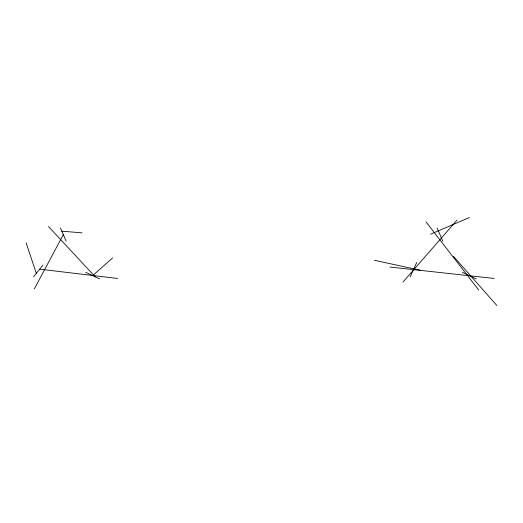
<?xml version="1.0" encoding="UTF-8"?>
<svg xmlns="http://www.w3.org/2000/svg" width="523" height="523" viewBox="0 0 523 523"><rect width="100%" height="100%" fill="white"/><g stroke="black" fill="none" stroke-linecap="round" stroke-linejoin="round"><path stroke-width="0.78" d="M410.215 276.739L416.746 262.422M34.309 288.912L63.316 234.611M33.557 276.739L42.971 265.056M402.939 282.132L456.925 220.176M92.682 275.608L112.654 257.904M430.566 234.206L469.477 217.516M61.812 231.192L82.019 232.833M389.955 267.037L494.215 278.458M39.663 269.168L117.551 278.458M374.435 260.291L420.636 270.299M462.424 272.339L476.257 278.87M85.765 272.339L99.599 278.87M48.502 226.564L95.232 276.811M453.395 256.27L496.85 305.484M426.036 221.922L478.669 289.99M437.084 228.021L442.863 241.201M60.426 228.021L66.199 241.201M26.15 242.96L36.322 273.313"/></g></svg>
